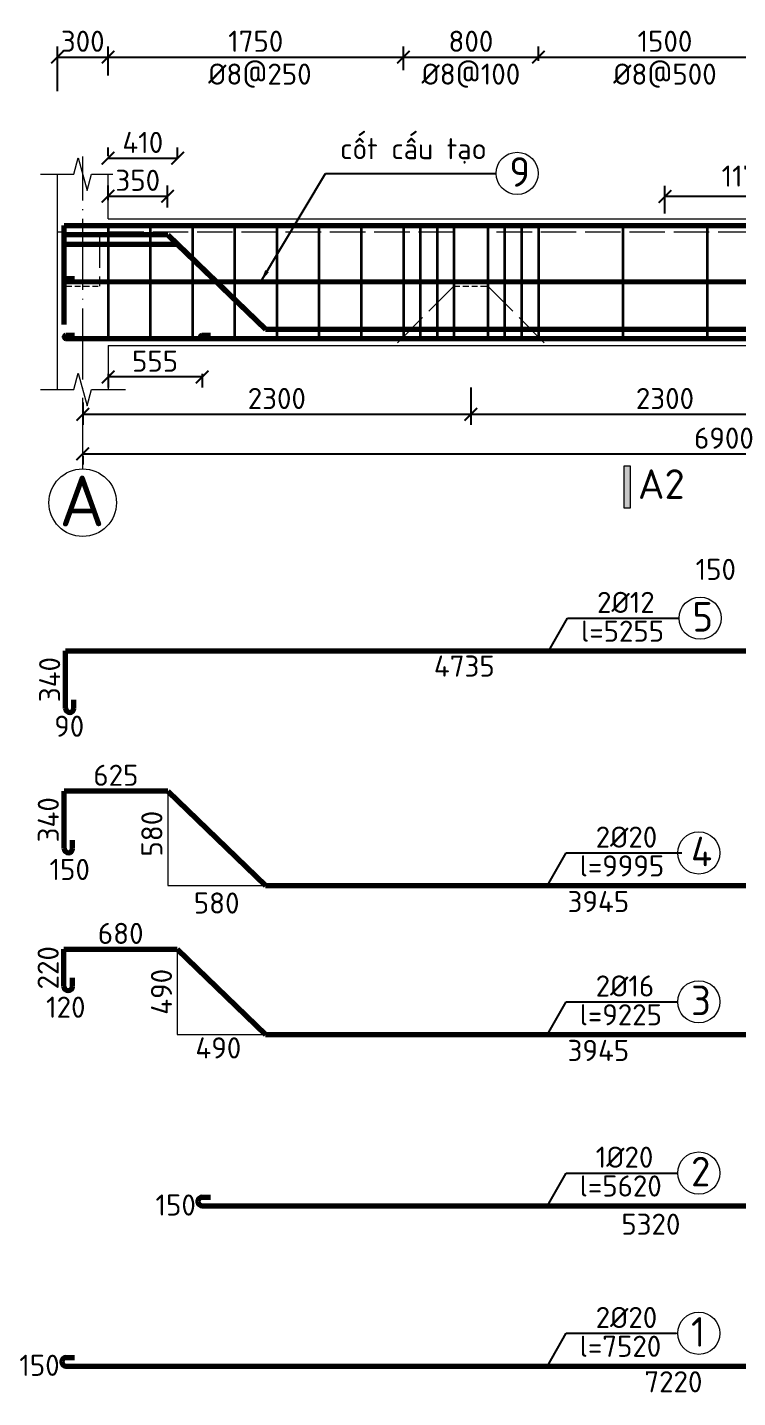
# Model space of a CAD drawing. Header units: millimetres. Extents: x 0 to 4970, y -594 to 1412.
# Drawn here: x 4612.6 to 4696.8, y 259.2 to 421.4 of the extents above; entities that cross this region are included whole.
import ezdxf

# ---------------------------------------------------------------- set-up
doc = ezdxf.new("R2010")
doc.units = ezdxf.units.MM
doc.header["$LTSCALE"] = 0.35
doc.header["$PDMODE"] = 3
for name, pattern in [('ACAD_ISO02W100', [15, 12, -3]), ('ACAD_ISO04W100', [30, 24, -3, 0, -3]), ('JIS_02_2.0', [3, 2, -1])]:
    doc.linetypes.add(name, pattern=pattern)
doc.layers.get('0').update_dxf_attribs({"lineweight": 50})
for name, color, linetype, lineweight in [('Cot Dai', 7, 'Continuous', 35), ('Cot thep', 2, 'Continuous', 70), ('Cotthepcat', 3, 'Continuous', 70), ('Duong Bao', 6, 'Continuous', 18), ('Kich Thuoc', 1, 'Continuous', 20), ('Ky Hieu', 4, 'Continuous', 20), ('Net Khuat', 5, 'ACAD_ISO02W100', 20), ('NetCat', 7, 'Continuous', 20), ('Text', 40, 'Continuous', 20), ('Truc', 3, 'ACAD_ISO04W100', 20)]:
    doc.layers.add(name, color=color, linetype=linetype, lineweight=lineweight)
doc.styles.get("Standard").update_dxf_attribs({"font": 'isocpeur.ttf'})
doc.styles.add('VN', font='')
doc.styles.get('VN').set_extended_font_data('TCVN 7284')
doc.dimstyles.new('Dim20', dxfattribs={"dimtxt": 2.5, "dimasz": 1.5, "dimexe": 1.25, "dimexo": 0.625, "dimtad": 1, "dimlfac": 20, "dimtxsty": 'Standard', "dimblk": 'ARCHTICK', "dimcen": 2.5, "dimadec": 0, "dimazin": 0, "dimtfac": 1, "dimtmove": 0, "dimatfit": 3, "dimfxl": 1, "dimarcsym": 0})
doc.dimstyles.new('Dim50', dxfattribs={"dimtxt": 2.5, "dimasz": 1.5, "dimexe": 1.25, "dimexo": 0.625, "dimtad": 1, "dimlfac": 50, "dimtxsty": 'Standard', "dimblk": 'ARCHTICK', "dimcen": 2.5, "dimadec": 0, "dimazin": 0, "dimtfac": 1, "dimtmove": 0, "dimatfit": 3, "dimfxl": 1, "dimarcsym": 0})
doc.dimstyles.new('Dim50KT', dxfattribs={"dimtxt": 2.5, "dimasz": 1.5, "dimexe": 1.25, "dimexo": 0.625, "dimtad": 1, "dimlfac": 50, "dimtxsty": 'Standard', "dimblk": 'ARCHTICK', "dimcen": 2.5, "dimse1": 1, "dimse2": 1, "dimsd1": 1, "dimsd2": 1, "dimadec": 0, "dimazin": 0, "dimtfac": 1, "dimtmove": 0, "dimatfit": 3, "dimfxl": 1, "dimarcsym": 0})

# ---------------------------------------------------------------- blocks, each defined once
blk = doc.blocks.new('_ArchTick')
at = {"color": 0, "linetype": 'ByBlock', "const_width": 0.15}
blk.add_lwpolyline([(-0.5, -0.5), (0.5, 0.5)], dxfattribs=at)
blk = doc.blocks.new('*D151')
at = {"layer": 'Defpoints', "color": 0}
for p in [(4622.19, 417.92), (4622.19, 415.13), (4616.19, 413.24)]:
    blk.add_point(p, dxfattribs=at)
at = {"layer": 'Kich Thuoc', "color": 0, "lineweight": -2}
for p, q in [((4616.19, 413.87), (4616.19, 419.17)), ((4622.19, 415.75), (4622.19, 419.17)), ((4616.19, 417.92), (4622.19, 417.92))]:
    blk.add_line(p, q, dxfattribs=at)
at = {"layer": 'Kich Thuoc', "color": 0, "lineweight": -2, "xscale": 1.5, "yscale": 1.5, "zscale": 1.5, "rotation": 180}
blk.add_blockref('_ArchTick', (4616.19, 417.92), dxfattribs=at)
at = {"layer": 'Kich Thuoc', "color": 0, "lineweight": -2, "xscale": 1.5, "yscale": 1.5, "zscale": 1.5}
blk.add_blockref('_ArchTick', (4622.19, 417.92), dxfattribs=at)
at = {"layer": 'Kich Thuoc', "color": 0, "insert": (4619.19, 419.79), "char_height": 2.5, "attachment_point": 5}
blk.add_mtext('300', dxfattribs=at)
blk = doc.blocks.new('*D152')
at = {"layer": 'Defpoints', "color": 0}
for p in [(4629.24, 401.44), (4622.19, 400.34), (4629.24, 399.48)]:
    blk.add_point(p, dxfattribs=at)
at = {"layer": 'Kich Thuoc', "color": 0, "lineweight": -2}
for p, q in [((4622.19, 400.97), (4622.19, 402.69)), ((4629.24, 400.11), (4629.24, 402.69)), ((4622.19, 401.44), (4629.24, 401.44))]:
    blk.add_line(p, q, dxfattribs=at)
at = {"layer": 'Kich Thuoc', "color": 0, "lineweight": -2, "xscale": 1.5, "yscale": 1.5, "zscale": 1.5, "rotation": 180}
blk.add_blockref('_ArchTick', (4622.19, 401.44), dxfattribs=at)
at = {"layer": 'Kich Thuoc', "color": 0, "lineweight": -2, "xscale": 1.5, "yscale": 1.5, "zscale": 1.5}
blk.add_blockref('_ArchTick', (4629.24, 401.44), dxfattribs=at)
at = {"layer": 'Kich Thuoc', "color": 0, "insert": (4625.71, 403.32), "char_height": 2.5, "attachment_point": 5}
blk.add_mtext('350', dxfattribs=at)
blk = doc.blocks.new('*D162')
at = {"layer": 'Defpoints', "color": 0}
for p in [(4616.99, 312.26), (4630.4, 312.26), (4630.4, 312.26)]:
    blk.add_point(p, dxfattribs=at)
at = {"layer": 'Kich Thuoc', "color": 0, "insert": (4623.69, 314.13), "char_height": 2.5, "attachment_point": 5}
blk.add_mtext('680', dxfattribs=at)
blk = doc.blocks.new('*D187')
at = {"layer": 'Defpoints', "color": 0}
for p in [(4630.44, 405.94), (4622.19, 405.55), (4630.44, 405.26)]:
    blk.add_point(p, dxfattribs=at)
at = {"layer": 'Kich Thuoc', "color": 0, "lineweight": -2}
for p, q in [((4622.19, 406.17), (4622.19, 407.19)), ((4622.19, 405.94), (4630.44, 405.94)), ((4630.44, 405.88), (4630.44, 407.19))]:
    blk.add_line(p, q, dxfattribs=at)
at = {"layer": 'Kich Thuoc', "color": 0, "lineweight": -2, "xscale": 1.5, "yscale": 1.5, "zscale": 1.5, "rotation": 180}
blk.add_blockref('_ArchTick', (4622.19, 405.94), dxfattribs=at)
at = {"layer": 'Kich Thuoc', "color": 0, "lineweight": -2, "xscale": 1.5, "yscale": 1.5, "zscale": 1.5}
blk.add_blockref('_ArchTick', (4630.44, 405.94), dxfattribs=at)
at = {"layer": 'Kich Thuoc', "color": 0, "insert": (4626.31, 407.81), "char_height": 2.5, "attachment_point": 5}
blk.add_mtext('410', dxfattribs=at)
blk = doc.blocks.new('*D361')
at = {"layer": 'Defpoints', "color": 0}
for p in [(4673.19, 417.92), (4657.19, 415.75), (4673.19, 416.9)]:
    blk.add_point(p, dxfattribs=at)
at = {"layer": 'Kich Thuoc', "color": 0, "lineweight": -2}
for p, q in [((4657.19, 416.38), (4657.19, 419.17)), ((4673.19, 417.52), (4673.19, 419.17)), ((4657.19, 417.92), (4673.19, 417.92))]:
    blk.add_line(p, q, dxfattribs=at)
at = {"layer": 'Kich Thuoc', "color": 0, "lineweight": -2, "xscale": 1.5, "yscale": 1.5, "zscale": 1.5, "rotation": 180}
blk.add_blockref('_ArchTick', (4657.19, 417.92), dxfattribs=at)
at = {"layer": 'Kich Thuoc', "color": 0, "lineweight": -2, "xscale": 1.5, "yscale": 1.5, "zscale": 1.5}
blk.add_blockref('_ArchTick', (4673.19, 417.92), dxfattribs=at)
at = {"layer": 'Kich Thuoc', "color": 0, "insert": (4665.19, 419.79), "char_height": 2.5, "attachment_point": 5}
blk.add_mtext('800', dxfattribs=at)
blk = doc.blocks.new('*D366')
at = {"layer": 'Defpoints', "color": 0}
for p in [(4657.19, 417.92), (4622.19, 415.75), (4657.19, 415.75)]:
    blk.add_point(p, dxfattribs=at)
at = {"layer": 'Kich Thuoc', "color": 0, "lineweight": -2}
for p, q in [((4622.19, 416.38), (4622.19, 419.17)), ((4657.19, 416.38), (4657.19, 419.17)), ((4622.19, 417.92), (4657.19, 417.92))]:
    blk.add_line(p, q, dxfattribs=at)
at = {"layer": 'Kich Thuoc', "color": 0, "lineweight": -2, "xscale": 1.5, "yscale": 1.5, "zscale": 1.5, "rotation": 180}
blk.add_blockref('_ArchTick', (4622.19, 417.92), dxfattribs=at)
at = {"layer": 'Kich Thuoc', "color": 0, "lineweight": -2, "xscale": 1.5, "yscale": 1.5, "zscale": 1.5}
blk.add_blockref('_ArchTick', (4657.19, 417.92), dxfattribs=at)
at = {"layer": 'Kich Thuoc', "color": 0, "insert": (4639.69, 419.79), "char_height": 2.5, "attachment_point": 5}
blk.add_mtext('1750', dxfattribs=at)
blk = doc.blocks.new('*D367')
at = {"layer": 'Defpoints', "color": 0}
for p in [(4703.19, 417.92), (4673.19, 416.86), (4703.19, 416.86)]:
    blk.add_point(p, dxfattribs=at)
at = {"layer": 'Kich Thuoc', "color": 0, "lineweight": -2}
for p, q in [((4673.19, 417.49), (4673.19, 419.17)), ((4703.19, 417.49), (4703.19, 419.17)), ((4673.19, 417.92), (4703.19, 417.92))]:
    blk.add_line(p, q, dxfattribs=at)
at = {"layer": 'Kich Thuoc', "color": 0, "lineweight": -2, "xscale": 1.5, "yscale": 1.5, "zscale": 1.5, "rotation": 180}
blk.add_blockref('_ArchTick', (4673.19, 417.92), dxfattribs=at)
at = {"layer": 'Kich Thuoc', "color": 0, "lineweight": -2, "xscale": 1.5, "yscale": 1.5, "zscale": 1.5}
blk.add_blockref('_ArchTick', (4703.19, 417.92), dxfattribs=at)
at = {"layer": 'Kich Thuoc', "color": 0, "insert": (4688.19, 419.79), "char_height": 2.5, "attachment_point": 5}
blk.add_mtext('1500', dxfattribs=at)
blk = doc.blocks.new('*D386')
at = {"layer": 'Defpoints', "color": 0}
for p in [(4622.19, 381.02), (4622.19, 380.03), (4633.34, 381.02)]:
    blk.add_point(p, dxfattribs=at)
at = {"layer": 'Kich Thuoc', "color": 0, "lineweight": -2}
for p, q in [((4622.19, 380.39), (4622.19, 378.78)), ((4633.34, 380.03), (4622.19, 380.03)), ((4633.34, 380.39), (4633.34, 378.78))]:
    blk.add_line(p, q, dxfattribs=at)
at = {"layer": 'Kich Thuoc', "color": 0, "lineweight": -2, "xscale": 1.5, "yscale": 1.5, "zscale": 1.5, "rotation": 180}
blk.add_blockref('_ArchTick', (4622.19, 380.03), dxfattribs=at)
at = {"layer": 'Kich Thuoc', "color": 0, "lineweight": -2, "xscale": 1.5, "yscale": 1.5, "zscale": 1.5}
blk.add_blockref('_ArchTick', (4633.34, 380.03), dxfattribs=at)
at = {"layer": 'Kich Thuoc', "color": 0, "insert": (4627.76, 381.9), "char_height": 2.5, "attachment_point": 5}
blk.add_mtext('555', dxfattribs=at)
blk = doc.blocks.new('*D393')
at = {"layer": 'Defpoints', "color": 0}
for p in [(4617.83, 330.99), (4616.99, 324.19), (4616.99, 324.19)]:
    blk.add_point(p, dxfattribs=at)
at = {"layer": 'Kich Thuoc', "color": 0, "insert": (4615.11, 327.59), "char_height": 2.5, "attachment_point": 5, "rotation": 90}
blk.add_mtext('340', dxfattribs=at)
blk = doc.blocks.new('*D394')
at = {"layer": 'Defpoints', "color": 0}
for p in [(4616.97, 312.26), (4616.97, 307.86), (4616.97, 307.86)]:
    blk.add_point(p, dxfattribs=at)
at = {"layer": 'Kich Thuoc', "color": 0, "insert": (4615.09, 310.06), "char_height": 2.5, "attachment_point": 5, "rotation": 90}
blk.add_mtext('220', dxfattribs=at)
blk = doc.blocks.new('*D395')
at = {"layer": 'Defpoints', "color": 0}
for p in [(4616.99, 330.99), (4629.26, 330.99), (4629.26, 330.99)]:
    blk.add_point(p, dxfattribs=at)
at = {"layer": 'Kich Thuoc', "color": 0, "insert": (4623.12, 332.86), "char_height": 2.5, "attachment_point": 5}
blk.add_mtext('625', dxfattribs=at)
blk = doc.blocks.new('*D397')
at = {"layer": 'Defpoints', "color": 0}
for p in [(4629.26, 332.09), (4629.26, 319.79), (4629.26, 319.79)]:
    blk.add_point(p, dxfattribs=at)
at = {"layer": 'Kich Thuoc', "color": 0, "insert": (4627.38, 325.94), "char_height": 2.5, "attachment_point": 5, "rotation": 90}
blk.add_mtext('580', dxfattribs=at)
blk = doc.blocks.new('*D396')
at = {"layer": 'Defpoints', "color": 0}
for p in [(4629.26, 319.18), (4640.86, 319.18), (4640.86, 315.86)]:
    blk.add_point(p, dxfattribs=at)
at = {"layer": 'Kich Thuoc', "color": 0, "insert": (4635.06, 317.73), "char_height": 2.5, "attachment_point": 5}
blk.add_mtext('580', dxfattribs=at)
blk = doc.blocks.new('*D398')
at = {"layer": 'Defpoints', "color": 0}
for p in [(4630.36, 301.97), (4640.16, 301.97), (4640.16, 298.69)]:
    blk.add_point(p, dxfattribs=at)
at = {"layer": 'Kich Thuoc', "color": 0, "insert": (4635.26, 300.57), "char_height": 2.5, "attachment_point": 5}
blk.add_mtext('490', dxfattribs=at)
blk = doc.blocks.new('*D399')
at = {"layer": 'Defpoints', "color": 0}
for p in [(4630.4, 312.26), (4630.4, 302.16), (4630.4, 302.16)]:
    blk.add_point(p, dxfattribs=at)
at = {"layer": 'Kich Thuoc', "color": 0, "insert": (4628.52, 307.21), "char_height": 2.5, "attachment_point": 5, "rotation": 90}
blk.add_mtext('490', dxfattribs=at)
blk = doc.blocks.new('*D404')
at = {"layer": 'Defpoints', "color": 0}
for p in [(4640.86, 319.96), (4719.75, 319.96), (4719.75, 316.03)]:
    blk.add_point(p, dxfattribs=at)
at = {"layer": 'Kich Thuoc', "color": 0, "insert": (4680.3, 317.9), "char_height": 2.5, "attachment_point": 5}
blk.add_mtext('3945', dxfattribs=at)
blk = doc.blocks.new('*D405')
at = {"layer": 'Defpoints', "color": 0}
for p in [(4640.86, 302.33), (4719.75, 302.33), (4719.75, 298.4)]:
    blk.add_point(p, dxfattribs=at)
at = {"layer": 'Kich Thuoc', "color": 0, "insert": (4680.3, 300.27), "char_height": 2.5, "attachment_point": 5}
blk.add_mtext('3945', dxfattribs=at)
blk = doc.blocks.new('*D408')
at = {"layer": 'Defpoints', "color": 0}
for p in [(4633.34, 282.18), (4739.69, 282.18), (4739.69, 277.81)]:
    blk.add_point(p, dxfattribs=at)
at = {"layer": 'Kich Thuoc', "color": 0, "insert": (4686.52, 279.69), "char_height": 2.5, "attachment_point": 5}
blk.add_mtext('5320', dxfattribs=at)
blk = doc.blocks.new('*D409')
at = {"layer": 'Defpoints', "color": 0}
for p in [(4617.2, 262.89), (4761.19, 262.89), (4761.19, 259.15)]:
    blk.add_point(p, dxfattribs=at)
at = {"layer": 'Kich Thuoc', "color": 0, "insert": (4689.19, 261.03), "char_height": 2.5, "attachment_point": 5}
blk.add_mtext('7220', dxfattribs=at)
blk = doc.blocks.new('*D419')
at = {"layer": 'Defpoints', "color": 0}
for p in [(4617.99, 347.59), (4617.15, 340.79), (4617.15, 340.79)]:
    blk.add_point(p, dxfattribs=at)
at = {"layer": 'Kich Thuoc', "color": 0, "insert": (4615.27, 344.19), "char_height": 2.5, "attachment_point": 5, "rotation": 90}
blk.add_mtext('340', dxfattribs=at)
blk = doc.blocks.new('*D420')
at = {"layer": 'Defpoints', "color": 0}
for p in [(4617.15, 347.95), (4711.68, 347.95), (4711.68, 343.92)]:
    blk.add_point(p, dxfattribs=at)
at = {"layer": 'Kich Thuoc', "color": 0, "insert": (4664.41, 345.79), "char_height": 2.5, "attachment_point": 5}
blk.add_mtext('4735', dxfattribs=at)
blk = doc.blocks.new('*D422')
at = {"layer": 'Defpoints', "color": 0}
for p in [(4688.19, 401.4), (4688.19, 398.78), (4711.68, 398.78)]:
    blk.add_point(p, dxfattribs=at)
at = {"layer": 'Kich Thuoc', "color": 0, "lineweight": -2}
for p, q in [((4688.19, 399.4), (4688.19, 402.65)), ((4711.68, 399.4), (4711.68, 402.65)), ((4711.68, 401.4), (4688.19, 401.4))]:
    blk.add_line(p, q, dxfattribs=at)
at = {"layer": 'Kich Thuoc', "color": 0, "lineweight": -2, "xscale": 1.5, "yscale": 1.5, "zscale": 1.5, "rotation": 180}
blk.add_blockref('_ArchTick', (4688.19, 401.4), dxfattribs=at)
at = {"layer": 'Kich Thuoc', "color": 0, "lineweight": -2, "xscale": 1.5, "yscale": 1.5, "zscale": 1.5}
blk.add_blockref('_ArchTick', (4711.68, 401.4), dxfattribs=at)
at = {"layer": 'Kich Thuoc', "color": 0, "insert": (4699.93, 403.53), "char_height": 2.5, "attachment_point": 5}
blk.add_mtext('1174,51', dxfattribs=at)
blk = doc.blocks.new('*D925')
at = {"layer": 'Defpoints', "color": 0}
for p in [(4619.19, 371.33), (4757.19, 371.33), (4757.19, 370.92)]:
    blk.add_point(p, dxfattribs=at)
at = {"layer": 'Kich Thuoc', "color": 0, "lineweight": -2}
for p, q in [((4619.19, 370.92), (4757.19, 370.92)), ((4619.19, 370.7), (4619.19, 369.67)), ((4757.19, 370.7), (4757.19, 369.67))]:
    blk.add_line(p, q, dxfattribs=at)
at = {"layer": 'Kich Thuoc', "color": 0, "lineweight": -2, "xscale": 1.5, "yscale": 1.5, "zscale": 1.5, "rotation": 180}
blk.add_blockref('_ArchTick', (4619.19, 370.92), dxfattribs=at)
at = {"layer": 'Kich Thuoc', "color": 0, "lineweight": -2, "xscale": 1.5, "yscale": 1.5, "zscale": 1.5}
blk.add_blockref('_ArchTick', (4757.19, 370.92), dxfattribs=at)
at = {"layer": 'Kich Thuoc', "color": 0, "insert": (4695.18, 372.79), "char_height": 2.5, "attachment_point": 5}
blk.add_mtext('6900', dxfattribs=at)
blk = doc.blocks.new('*D927')
at = {"layer": 'Defpoints', "color": 0}
for p in [(4665.19, 379.4), (4619.19, 377.63), (4665.19, 375.61)]:
    blk.add_point(p, dxfattribs=at)
at = {"layer": 'Kich Thuoc', "color": 0, "lineweight": -2}
for p, q in [((4665.19, 378.77), (4665.19, 374.36)), ((4619.19, 377), (4619.19, 374.36)), ((4619.19, 375.61), (4665.19, 375.61))]:
    blk.add_line(p, q, dxfattribs=at)
at = {"layer": 'Kich Thuoc', "color": 0, "lineweight": -2, "xscale": 1.5, "yscale": 1.5, "zscale": 1.5, "rotation": 180}
blk.add_blockref('_ArchTick', (4619.19, 375.61), dxfattribs=at)
at = {"layer": 'Kich Thuoc', "color": 0, "lineweight": -2, "xscale": 1.5, "yscale": 1.5, "zscale": 1.5}
blk.add_blockref('_ArchTick', (4665.19, 375.61), dxfattribs=at)
at = {"layer": 'Kich Thuoc', "color": 0, "insert": (4642.19, 377.48), "char_height": 2.5, "attachment_point": 5}
blk.add_mtext('2300', dxfattribs=at)
blk = doc.blocks.new('*D928')
at = {"layer": 'Defpoints', "color": 0}
for p in [(4665.19, 379.4), (4711.19, 378.61), (4711.19, 375.61)]:
    blk.add_point(p, dxfattribs=at)
at = {"layer": 'Kich Thuoc', "color": 0, "lineweight": -2}
for p, q in [((4665.19, 378.77), (4665.19, 374.36)), ((4711.19, 377.99), (4711.19, 374.36)), ((4665.19, 375.61), (4711.19, 375.61))]:
    blk.add_line(p, q, dxfattribs=at)
at = {"layer": 'Kich Thuoc', "color": 0, "lineweight": -2, "xscale": 1.5, "yscale": 1.5, "zscale": 1.5, "rotation": 180}
blk.add_blockref('_ArchTick', (4665.19, 375.61), dxfattribs=at)
at = {"layer": 'Kich Thuoc', "color": 0, "lineweight": -2, "xscale": 1.5, "yscale": 1.5, "zscale": 1.5}
blk.add_blockref('_ArchTick', (4711.19, 375.61), dxfattribs=at)
at = {"layer": 'Kich Thuoc', "color": 0, "insert": (4688.19, 377.48), "char_height": 2.5, "attachment_point": 5}
blk.add_mtext('2300', dxfattribs=at)

msp = doc.modelspace()

# ---------------------------------------------------------------- hatches: boundary and pattern name
at = {"layer": 'NetCat'}
h = msp.add_hatch(color=256, dxfattribs=at)
h.paths.add_polyline_path([(4683.365068, 369.500371), (4684.065068, 369.500371), (4684.065068, 364.500371), (4683.365068, 364.500371)])
edge = h.paths.add_edge_path(flags=17)
edge.add_line((4683.365068, 364.500371), (4683.365068, 369.500371))

# ---------------------------------------------------------------- linework, layer by layer
at = {"layer": 'Cot Dai'}
for p, q in [((4622.185788, 397.975568), (4622.185788, 384.575568)), ((4627.185788, 397.975568), (4627.185788, 384.575568)), ((4632.185788, 397.975568), (4632.185788, 384.575568)), ((4637.185788, 397.975568), (4637.185788, 384.575568)), ((4642.185788, 397.975568), (4642.185788, 384.575568)), ((4647.185788, 397.975568), (4647.185788, 384.575568)), ((4652.185788, 397.975568), (4652.185788, 384.575568)), ((4657.185788, 397.975568), (4657.185788, 384.575568)), ((4659.185788, 397.975568), (4659.185788, 384.575568)), ((4661.185788, 397.975568), (4661.185788, 384.575568)), ((4663.185788, 397.983916), (4663.185788, 384.583916)), ((4667.185788, 397.984639), (4667.185788, 384.584639)), ((4669.185788, 397.970903), (4669.185788, 384.570903)), ((4671.185788, 397.970903), (4671.185788, 384.570903)), ((4673.185788, 397.970903), (4673.185788, 384.570903)), ((4683.185788, 397.970903), (4683.185788, 384.570903)), ((4693.185788, 397.970903), (4693.185788, 384.570903))]:
    msp.add_line(p, q, dxfattribs=at)
at = {"layer": 'Cot thep'}
for p, q in [((4616.985788, 386.261201), (4616.985788, 397.975568)), ((4616.985788, 397.975568), (4826.185788, 397.975568)), ((4616.985788, 397.975568), (4638.031806, 397.975568)), ((4629.25773, 396.875568), (4616.985788, 396.875568)), ((4629.25773, 396.875568), (4640.85773, 385.675568)), ((4616.96815, 395.775568), (4630.397015, 395.775568)), ((4630.397015, 395.775568), (4640.85773, 385.675568)), ((4760.185788, 391.301443), (4617.203565, 391.275607)), ((4640.85773, 385.675568), (4719.751019, 385.676711)), ((4650.622708, 385.675568), (4718.185788, 385.675568)), ((4617.203565, 384.575568), (4761.185788, 384.575568)), ((4631.141403, 384.575568), (4713.342159, 384.575568)), ((4617.14829, 340.785153), (4617.14829, 347.585153)), ((4617.14829, 347.585153), (4711.676019, 347.585153)), ((4629.25773, 330.986314), (4616.985788, 330.986314)), ((4616.985788, 324.186314), (4616.985788, 330.986314)), ((4629.25773, 330.986314), (4640.85773, 319.786314)), ((4640.85773, 319.786314), (4719.751019, 319.786314)), ((4616.96815, 312.255224), (4630.397015, 312.255224)), ((4616.96815, 307.855224), (4616.96815, 312.255224)), ((4616.985788, 312.255224), (4630.397015, 312.255224)), ((4630.397015, 312.255224), (4640.85773, 302.155224)), ((4640.85773, 302.155224), (4719.752202, 302.155224)), ((4633.340982, 281.877511), (4739.693857, 281.877511)), ((4617.203565, 262.893345), (4761.185788, 262.893345))]:
    msp.add_line(p, q, dxfattribs=at)
at = {"layer": 'Cotthepcat'}
for p, q in [((4617.203565, 391.675607), (4618.203565, 391.675607)), ((4617.203565, 384.975568), (4618.203565, 384.975568)), ((4633.340982, 384.975568), (4634.340982, 384.975568)), ((4618.14829, 340.785153), (4618.14829, 341.785153)), ((4617.985788, 324.186314), (4617.985788, 325.186314)), ((4617.96815, 307.855224), (4617.96815, 308.855224)), ((4633.340982, 282.877511), (4634.340982, 282.877511)), ((4617.203565, 263.893345), (4618.203565, 263.893345))]:
    msp.add_line(p, q, dxfattribs=at)
for centre, radius, start, end in [((4617.203565, 391.475607), 0.2, 90, 270), ((4617.203565, 384.775568), 0.2, 90, 270), ((4633.340982, 384.775568), 0.2, 90, 270), ((4617.64829, 340.785153), 0.5, 180, 0), ((4617.485788, 324.186314), 0.5, 180, 0), ((4617.46815, 307.855224), 0.5, 180, 0), ((4633.340982, 282.377511), 0.5, 90, 270), ((4617.203565, 263.393345), 0.5, 90, 270)]:
    msp.add_arc(centre, radius, start, end, dxfattribs=at)
at = {"layer": 'Duong Bao'}
for p, q in [((4616.185788, 378.535584), (4616.185788, 404.033061)), ((4622.185788, 398.775568), (4622.185788, 404.033061)), ((4622.185788, 398.775568), (4754.185788, 398.775568)), ((4622.185788, 383.775568), (4754.185788, 383.775568)), ((4622.185788, 383.775568), (4622.185788, 378.518076))]:
    msp.add_line(p, q, dxfattribs=at)
at = {"layer": 'Kich Thuoc'}
for p, q in [((4629.25773, 330.986314), (4629.25773, 319.786314)), ((4629.25773, 319.786314), (4640.85773, 319.786314)), ((4630.397015, 312.255224), (4630.397015, 302.155224)), ((4630.397015, 302.155224), (4640.85773, 302.155224))]:
    msp.add_line(p, q, dxfattribs=at)
at = {"layer": 'Ky Hieu'}
for p, q in [((4683.360768, 351.459769), (4689.860768, 351.459769)), ((4683.198266, 323.66093), (4689.698266, 323.66093)), ((4682.885766, 306.02984), (4689.698266, 306.02984)), ((4683.198266, 285.752127), (4689.698266, 285.752127)), ((4682.530292, 266.767961), (4689.530292, 266.767961)), ((4689.530292, 266.767961), (4689.698266, 266.767961))]:
    msp.add_line(p, q, dxfattribs=at)
for points in [[(4614.185788, 404.033061), (4614.185788, 404.033061), (4618.150512, 404.033061), (4618.66815, 405.964912), (4619.703426, 402.101209), (4620.221065, 404.033061), (4622.773666, 404.033061), (4622.773666, 404.033061)], [(4614.185788, 378.535584), (4614.185788, 378.535584), (4618.150512, 378.535584), (4618.66815, 380.467436), (4619.703426, 376.603732), (4620.221065, 378.535584), (4624.263209, 378.535584), (4624.263209, 378.535584)]]:
    msp.add_lwpolyline(points, dxfattribs=at)
for centre, radius in [((4670.672469, 404.144171), 2.5), ((4619.185788, 365.143708), 4), ((4692.360768, 351.459769), 2.5), ((4692.198266, 323.66093), 2.5), ((4692.198266, 306.02984), 2.5), ((4692.198266, 285.752127), 2.5), ((4692.198266, 266.767961), 2.5)]:
    msp.add_circle(centre, radius, dxfattribs=at)
at = {"layer": 'Net Khuat'}
for p, q in [((4617.185788, 397.175568), (4616.185788, 397.175568)), ((4617.185788, 397.175568), (4617.185788, 390.775568)), ((4663.185788, 397.175568), (4621.185788, 397.175568)), ((4621.185788, 397.175568), (4621.185788, 390.775568)), ((4663.185788, 397.175568), (4663.185788, 390.775568)), ((4709.185788, 397.175568), (4667.185788, 397.175568)), ((4667.185788, 397.175568), (4667.185788, 390.775568)), ((4663.185788, 390.775568), (4656.185788, 383.775568)), ((4667.185788, 390.775568), (4674.185788, 383.775568))]:
    msp.add_line(p, q, dxfattribs=at)
at = {"layer": 'Net Khuat', "linetype": 'JIS_02_2.0'}
for p, q in [((4617.185788, 390.775568), (4621.185788, 390.775568)), ((4663.185788, 390.775568), (4667.185788, 390.775568))]:
    msp.add_line(p, q, dxfattribs=at)
at = {"layer": 'NetCat'}
msp.add_line((4683.365068, 364.500371), (4683.365068, 369.500371), dxfattribs=at)
msp.add_line((4683.365068, 364.500371), (4683.365068, 369.500371), dxfattribs=at)
msp.add_lwpolyline([(4683.365068, 369.500371), (4684.065068, 369.500371), (4684.065068, 364.500371), (4683.365068, 364.500371), (4683.365068, 369.500371)], dxfattribs=at)
at = {"layer": 'Truc'}
msp.add_line((4619.185788, 369.143708), (4619.185788, 406.15149), dxfattribs=at)

# ---------------------------------------------------------------- texts
at = {"layer": 'Kich Thuoc', "color": 2}
msp.add_text('A', height=6, dxfattribs=at).set_placement((4616.409022, 362.350395))
at = {"layer": 'Kich Thuoc', "char_height": 2.5}
for s, insert, width, attachment_point in [('%%C8@250', (4640.185788, 415.719286), 24.5, 5), ('%%C8@100', (4665.185788, 415.719286), 24.5, 5), ('%%C8@500', (4688.185788, 415.719286), 24.5, 5), ('150', (4691.81775, 358.494781), 3.45107973, 1), ('90', (4615.809662, 339.916347), 3.45107973, 1), ('150', (4615.250842, 322.952014), 3.45107973, 1), ('120', (4614.84474, 306.640704), 3.45107973, 1), ('150', (4627.808302, 283.213006), 3.45107973, 1), ('150', (4611.670885, 264.22884), 3.45107973, 1)]:
    msp.add_mtext(s, dxfattribs=dict(at, insert=insert, width=width, attachment_point=attachment_point))
at = {"layer": 'Ky Hieu', "style": 'VN'}
for s, p in [('9', (4669.753989, 402.561036)), ('5', (4691.446745, 349.876635)), ('4', (4691.284243, 322.077795)), ('3', (4691.284243, 304.446706)), ('2', (4691.284243, 284.168992)), ('1', (4691.284243, 265.184826))]:
    msp.add_text(s, height=3.5, dxfattribs=at).set_placement(p)
at = {"layer": 'Ky Hieu', "insert": (4649.682676, 408.320682), "char_height": 2.5, "width": 19.66737424, "attachment_point": 1}
msp.add_mtext('c{\\fTCVN 7284|b0|i0|c0|p34;ố}t c{\\fTCVN 7284|b0|i0|c0|p34;ấ}u t{\\fTCVN 7284|b0|i0|c0|p34;ạ}o', dxfattribs=at)
at = {"layer": 'Ky Hieu', "char_height": 2.5, "attachment_point": 7}
for s, insert in [('2%%C12', (4680.140426, 352.084769)), ('l=5255', (4678.240426, 348.67325)), ('2%%C20', (4679.977924, 324.28593)), ('l=9995', (4678.077924, 320.874411)), ('2%%C16', (4679.977924, 306.65484)), ('l=9225', (4678.077924, 303.243321)), ('1%%C20', (4679.977924, 286.377127)), ('l=5620', (4678.077924, 282.965608)), ('2%%C20', (4679.977924, 267.392961)), ('l=7520', (4678.077924, 263.981442))]:
    msp.add_mtext(s, dxfattribs=dict(at, insert=insert))
at = {"layer": 'Text', "insert": (4684.988462, 369.097738), "char_height": 3.5, "width": 11.43756339, "attachment_point": 1}
msp.add_mtext('A2', dxfattribs=at)

# ---------------------------------------------------------------- dimensions: what is measured, and where the dimension line sits
at = {"layer": 'Kich Thuoc'}
for base, p1, p2, picture, middle in [((4622.185788, 417.91598), (4616.185788, 413.244043), (4622.185788, 415.128241), '*D151', (4619.185788, 417.91598)), ((4757.185788, 370.918973), (4619.185788, 371.326983), (4757.185788, 371.326983), '*D925', (4695.183384, 370.918973))]:
    dim = msp.add_linear_dim(base=base, p1=p1, p2=p2, dimstyle='Dim50', dxfattribs=at)
    dim.commit()
    dim.dimension.update_dxf_attribs({"geometry": picture, "text_midpoint": middle, "dimtype": 160})
for base, p1, p2, dimstyle, picture, middle in [((4657.185788, 417.91598), (4622.185788, 415.753241), (4657.185788, 415.753241), 'Dim50', '*D366', (4639.685788, 419.79098)), ((4703.185788, 417.91598), (4673.185788, 416.861379), (4703.185788, 416.861379), 'Dim50', '*D367', (4688.185788, 419.79098)), ((4688.185788, 401.404314), (4711.676019, 398.775568), (4688.185788, 398.775568), 'Dim50', '*D422', (4699.930904, 403.529314)), ((4665.185788, 375.605087), (4619.185788, 377.625649), (4665.185788, 379.395746), 'Dim50', '*D927', (4642.185788, 377.480087)), ((4640.85773, 315.857392), (4629.25773, 319.18185), (4640.85773, 319.18185), 'Dim50KT', '*D396', (4635.05773, 317.732392)), ((4640.158033, 298.69044), (4630.358033, 301.970327), (4640.158033, 301.970327), 'Dim50KT', '*D398', (4635.258033, 300.56544))]:
    dim = msp.add_linear_dim(base=base, p1=p1, p2=p2, dimstyle=dimstyle, dxfattribs=at)
    dim.commit()
    dim.dimension.update_dxf_attribs({"geometry": picture, "text_midpoint": middle})
for base, p1, p2, picture, middle in [((4673.185788, 417.91598), (4657.185788, 415.753241), (4673.185788, 416.898031), '*D361', (4665.185788, 419.79098)), ((4711.185788, 375.605087), (4665.185788, 379.395746), (4711.185788, 378.613778), '*D928', (4688.185788, 377.480087))]:
    dim = msp.add_linear_dim(base=base, p1=p1, p2=p2, dimstyle='Dim50', override={"dimtmove": 1}, dxfattribs=at)
    dim.commit()
    dim.dimension.update_dxf_attribs({"geometry": picture, "text_midpoint": middle})
for base, p1, p2, text, dimstyle, picture, middle in [((4630.439146, 405.939506), (4622.185788, 405.54901), (4630.439146, 405.259911), '410', 'Dim50', '*D187', (4626.312467, 407.814506)), ((4629.242137, 401.443715), (4622.185788, 400.344655), (4629.242137, 399.48231), '350', 'Dim50', '*D152', (4625.713963, 403.318715)), ((4622.185788, 380.02599), (4633.340982, 381.019247), (4622.185788, 381.019247), '555', 'Dim50', '*D386', (4627.763385, 381.90099)), ((4711.676019, 343.91955), (4617.14829, 347.948125), (4711.676019, 347.948125), '4735', 'Dim50KT', '*D420', (4664.412155, 345.79455)), ((4629.25773, 330.986314), (4616.985788, 330.986314), (4629.25773, 330.986314), '625', 'Dim50KT', '*D395', (4623.121759, 332.861314)), ((4719.751019, 316.029323), (4640.85773, 319.959471), (4719.751019, 319.959471), '3945', 'Dim50KT', '*D404', (4680.304374, 317.904323)), ((4630.397015, 312.255224), (4616.985788, 312.255224), (4630.397015, 312.255224), '680', 'Dim50KT', '*D162', (4623.691402, 314.130224)), ((4719.75161, 298.398234), (4640.858321, 302.328382), (4719.75161, 302.328382), '3945', 'Dim50KT', '*D405', (4680.304966, 300.273234)), ((4739.693857, 277.812419), (4633.340982, 282.178368), (4739.693857, 282.178368), '5320', 'Dim50KT', '*D408', (4686.517419, 279.687419)), ((4761.185788, 259.154959), (4617.203565, 262.893345), (4761.185788, 262.893345), '7220', 'Dim50KT', '*D409', (4689.194676, 261.029959))]:
    dim = msp.add_linear_dim(base=base, p1=p1, p2=p2, text=text, dimstyle=dimstyle, dxfattribs=at)
    dim.commit()
    dim.dimension.update_dxf_attribs({"geometry": picture, "text_midpoint": middle})
for base, p1, p2, picture, middle in [((4617.14829, 340.785153), (4617.990941, 347.585153), (4617.14829, 340.785153), '*D419', (4615.27329, 344.185153)), ((4616.985788, 324.186314), (4617.828439, 330.986314), (4616.985788, 324.186314), '*D393', (4615.110788, 327.586314))]:
    dim = msp.add_linear_dim(base=base, p1=p1, p2=p2, angle=90, dimstyle='Dim50KT', dxfattribs=at)
    dim.commit()
    dim.dimension.update_dxf_attribs({"geometry": picture, "text_midpoint": middle})
for base, p1, p2, text, picture, middle in [((4629.25773, 319.786314), (4629.25773, 332.086314), (4629.25773, 319.786314), '580', '*D397', (4627.38273, 325.936314)), ((4630.397015, 302.155224), (4630.397015, 312.255224), (4630.397015, 302.155224), '490', '*D399', (4628.522015, 307.205224))]:
    dim = msp.add_linear_dim(base=base, p1=p1, p2=p2, angle=90, text=text, dimstyle='Dim50KT', dxfattribs=at)
    dim.commit()
    dim.dimension.update_dxf_attribs({"geometry": picture, "text_midpoint": middle})
dim = msp.add_linear_dim(base=(4616.96815, 307.855224), p1=(4616.96815, 312.255224), p2=(4616.96815, 307.855224), angle=90, dimstyle='Dim50KT', dxfattribs=at)
dim.commit()
dim.dimension.update_dxf_attribs({"geometry": '*D394', "text_midpoint": (4616.96815, 310.055224), "dimtype": 160})

# ---------------------------------------------------------------- leaders
at = {"layer": 'Ky Hieu'}
msp.add_leader([(4640.262655, 391.275568), (4647.947451, 404.144171), (4668.172469, 404.144171)], dimstyle='Dim50KT', override={"dimgap": 0.625, "dimtad": 1}, dxfattribs=at)
at = {"layer": 'Ky Hieu', "annotation_type": 0, "has_hookline": 1, "hookline_direction": 0}
for points, text_width in [([(4674.415653, 347.585153), (4676.652664, 351.459769), (4682.735768, 351.459769)], 6.5), ([(4674.253151, 319.786314), (4676.490162, 323.66093), (4682.573266, 323.66093)], 7), ([(4674.253151, 302.155224), (4676.490162, 306.02984), (4682.573266, 306.02984)], 6.5), ([(4674.253151, 281.877511), (4676.490162, 285.752127), (4682.573266, 285.752127)], 6.5), ([(4674.253151, 262.893345), (4676.490162, 266.767961), (4681.905292, 266.767961)], 7)]:
    msp.add_leader(points, dimstyle='Dim20', override={"dimgap": 0.625, "dimtad": 1, "dimldrblk": 'None'}, dxfattribs=dict(at, text_width=text_width))

doc.saveas('drawing.dxf')
